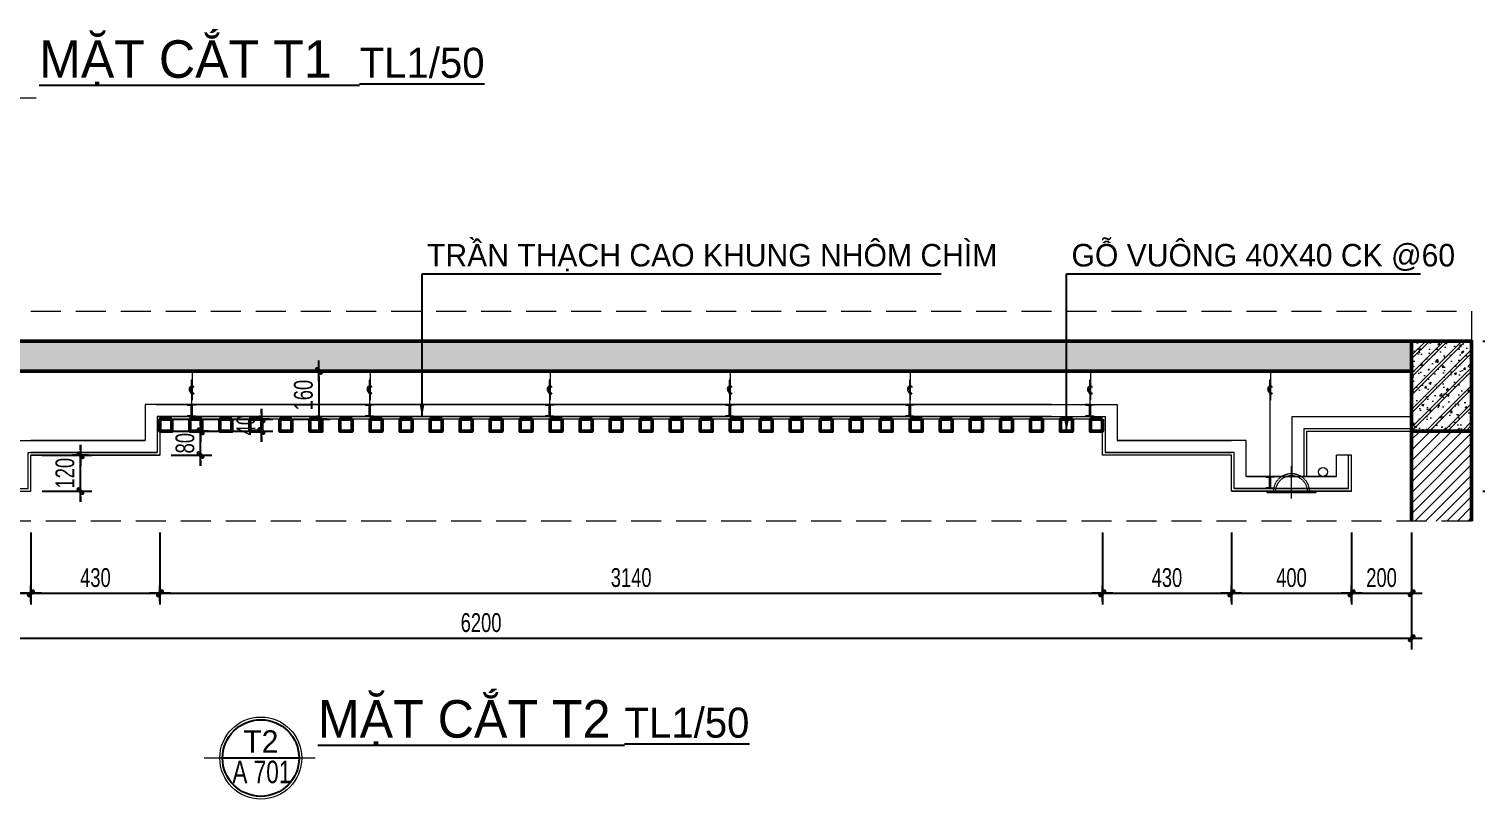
# Model space of a CAD drawing. Header units: inches. Extents: x 88947 to 296847, y 35049 to 161062.
# Drawn here: x 94825 to 99646, y 103358 to 105923 of the extents above; entities that cross this region are included whole.
import ezdxf
from ezdxf.enums import TextEntityAlignment as Align

# ---------------------------------------------------------------- set-up
doc = ezdxf.new("R2010")
doc.units = ezdxf.units.IN
doc.header["$MEASUREMENT"] = 0
doc.header["$PDMODE"] = 1
doc.linetypes.add('DASHED', pattern=[0.75, 0.5, -0.25])
doc.linetypes.add('HIDDEN2', pattern=[0.1875, 0.125, -0.0625])
for name, color, linetype, lineweight in [('A-Dims', 145, 'Continuous', 25), ('A-Text', 30, 'Continuous', 9), ('bhatch', 251, 'Continuous', 5), ('DIM', 7, 'Continuous', 25), ('funi', 33, 'Continuous', 5), ('HACTH', 8, 'Continuous', 5), ('HATCH', 8, 'Continuous', 5), ('KHUNG 2', 144, 'Continuous', 18), ('KY HIEU', 4, 'Continuous', 25), ('THAY', 3, 'Continuous', 18), ('thick', 31, 'Continuous', 25), ('TUONG', 4, 'Continuous', 50)]:
    doc.layers.add(name, color=color, linetype=linetype, lineweight=lineweight)
doc.layers.add('NHO', color=8, linetype='Continuous')
doc.layers.add('text', color=2, linetype='Continuous')
doc.styles.add('FRANKO', font='VFRANKO.TTF')
doc.styles.add('TAS-MTEXT', font='VAVOB.TTF', dxfattribs={"width": 0.75})
doc.styles.add('VNI-HELVE-CONDENSE', font='VNARIAL.TTF', dxfattribs={"width": 0.7})
doc.dimstyles.new('TAS-50', dxfattribs={"dimscale": 25, "dimtxt": 2.5, "dimasz": 0.7, "dimexe": 1.5, "dimexo": 1.5, "dimgap": 0.8, "dimtad": 1, "dimdec": 0, "dimzin": 3, "dimdsep": 46, "dimtxsty": 'VNI-HELVE-CONDENSE', "dimblk": 'TICK', "dimcen": 2.5, "dimclrt": 71, "dimazin": 2, "dimtfac": 0.75, "dimtdec": 0, "dimtix": 1, "dimtmove": 2, "dimatfit": 2, "dimldrblk": 'TICK123', "dimfxl": 1.5, "dimtolj": 1, "dimtzin": 0, "dimarcsym": 0})

# ---------------------------------------------------------------- blocks, each defined once
blk = doc.blocks.new('TICK')
at = {"layer": 'A-Dims', "color": 1}
for p, q in [((-2, 0), (2, 0)), ((0, 1.5), (0, -1.5))]:
    blk.add_line(p, q, dxfattribs=at)
at = {"layer": 'A-Dims', "color": 1, "const_width": 0.788}
blk.add_lwpolyline([(-0.33, -0.35), (0.38, 0.38)], dxfattribs=at)
at = {"layer": 'A-Dims', "color": 1, "const_width": 0.394}
for points in [[(0.24, 0.52, -0.414214), (0.52, 0.52, -1)], [(0.52, 0.52, -0.414214), (0.52, 0.24, -1)], [(-0.47, -0.21, 0.414214), (-0.47, -0.49, 1)], [(-0.47, -0.49, 0.414214), (-0.19, -0.49, 1)]]:
    blk.add_lwpolyline(points, format="xyb", dxfattribs=at)
blk = doc.blocks.new('*D3290')
at = {"layer": 'Defpoints', "color": 0}
for p in [(93231.5, 104283.3), (94831.7, 104283.3), (94831.7, 104043.4)]:
    blk.add_point(p, dxfattribs=at)
at = {"layer": 'DIM', "color": 0, "lineweight": -2}
for p, q in [((93231.5, 104245.8), (93231.5, 104005.9)), ((94831.7, 104245.8), (94831.7, 104005.9)), ((93249, 104043.4), (94814.2, 104043.4))]:
    blk.add_line(p, q, dxfattribs=at)
at = {"layer": 'DIM', "color": 0, "lineweight": -2, "xscale": 17.5, "yscale": 17.5, "zscale": 17.5, "rotation": 180}
blk.add_blockref('TICK', (93231.5, 104043.4), dxfattribs=at)
at = {"layer": 'DIM', "color": 0, "lineweight": -2, "xscale": 17.5, "yscale": 17.5, "zscale": 17.5}
blk.add_blockref('TICK', (94831.7, 104043.4), dxfattribs=at)
at = {"layer": 'DIM', "color": 71, "insert": (94031.6, 104095.3), "char_height": 62.5, "attachment_point": 5, "style": 'VNI-HELVE-CONDENSE'}
blk.add_mtext('\\A1;1600', dxfattribs=at)
blk = doc.blocks.new('TICK123')
at = {"layer": 'A-Dims', "color": 1}
blk.add_lwpolyline([(0.05, 0, 0, 0.84, 0), (-2.11, 0, 8.4, 8.4, 0)], format="xyseb", dxfattribs=at)
blk = doc.blocks.new('*D3273')
at = {"layer": 'Defpoints', "color": 0}
for p in [(94831.7, 104283.3), (95261.5, 104283.3), (95261.5, 104043.4)]:
    blk.add_point(p, dxfattribs=at)
at = {"layer": 'DIM', "color": 0, "lineweight": -2}
for p, q in [((94831.7, 104245.8), (94831.7, 104005.9)), ((95261.5, 104245.8), (95261.5, 104005.9)), ((94849.2, 104043.4), (95244, 104043.4))]:
    blk.add_line(p, q, dxfattribs=at)
at = {"layer": 'DIM', "color": 0, "lineweight": -2, "xscale": 17.5, "yscale": 17.5, "zscale": 17.5, "rotation": 180}
blk.add_blockref('TICK', (94831.7, 104043.4), dxfattribs=at)
at = {"layer": 'DIM', "color": 0, "lineweight": -2, "xscale": 17.5, "yscale": 17.5, "zscale": 17.5}
blk.add_blockref('TICK', (95261.5, 104043.4), dxfattribs=at)
at = {"layer": 'DIM', "color": 71, "insert": (95046.6, 104095.3), "char_height": 62.5, "attachment_point": 5, "style": 'VNI-HELVE-CONDENSE'}
blk.add_mtext('\\A1;430', dxfattribs=at)
blk = doc.blocks.new('*D3274')
at = {"layer": 'Defpoints', "color": 0}
for p in [(95261.5, 104283.3), (98401.5, 104283.3), (98401.5, 104043.4)]:
    blk.add_point(p, dxfattribs=at)
at = {"layer": 'DIM', "color": 0, "lineweight": -2}
for p, q in [((95261.5, 104245.8), (95261.5, 104005.9)), ((98401.5, 104245.8), (98401.5, 104005.9)), ((95279, 104043.4), (98384, 104043.4))]:
    blk.add_line(p, q, dxfattribs=at)
at = {"layer": 'DIM', "color": 0, "lineweight": -2, "xscale": 17.5, "yscale": 17.5, "zscale": 17.5, "rotation": 180}
blk.add_blockref('TICK', (95261.5, 104043.4), dxfattribs=at)
at = {"layer": 'DIM', "color": 0, "lineweight": -2, "xscale": 17.5, "yscale": 17.5, "zscale": 17.5}
blk.add_blockref('TICK', (98401.5, 104043.4), dxfattribs=at)
at = {"layer": 'DIM', "color": 71, "insert": (96831.5, 104095.3), "char_height": 62.5, "attachment_point": 5, "style": 'VNI-HELVE-CONDENSE'}
blk.add_mtext('\\A1;3140', dxfattribs=at)
blk = doc.blocks.new('*D3275')
at = {"layer": 'Defpoints', "color": 0}
for p in [(98401.5, 104283.3), (98831.5, 104283.3), (98831.5, 104043.4)]:
    blk.add_point(p, dxfattribs=at)
at = {"layer": 'DIM', "color": 0, "lineweight": -2}
for p, q in [((98401.5, 104245.8), (98401.5, 104005.9)), ((98831.5, 104245.8), (98831.5, 104005.9)), ((98419, 104043.4), (98814, 104043.4))]:
    blk.add_line(p, q, dxfattribs=at)
at = {"layer": 'DIM', "color": 0, "lineweight": -2, "xscale": 17.5, "yscale": 17.5, "zscale": 17.5, "rotation": 180}
blk.add_blockref('TICK', (98401.5, 104043.4), dxfattribs=at)
at = {"layer": 'DIM', "color": 0, "lineweight": -2, "xscale": 17.5, "yscale": 17.5, "zscale": 17.5}
blk.add_blockref('TICK', (98831.5, 104043.4), dxfattribs=at)
at = {"layer": 'DIM', "color": 71, "insert": (98616.5, 104095.3), "char_height": 62.5, "attachment_point": 5, "style": 'VNI-HELVE-CONDENSE'}
blk.add_mtext('\\A1;430', dxfattribs=at)
blk = doc.blocks.new('*D3276')
at = {"layer": 'Defpoints', "color": 0}
for p in [(98831.5, 104283.3), (99231.5, 104283.3), (99231.5, 104043.4)]:
    blk.add_point(p, dxfattribs=at)
at = {"layer": 'DIM', "color": 0, "lineweight": -2}
for p, q in [((98831.5, 104245.8), (98831.5, 104005.9)), ((99231.5, 104245.8), (99231.5, 104005.9)), ((98849, 104043.4), (99214, 104043.4))]:
    blk.add_line(p, q, dxfattribs=at)
at = {"layer": 'DIM', "color": 0, "lineweight": -2, "xscale": 17.5, "yscale": 17.5, "zscale": 17.5, "rotation": 180}
blk.add_blockref('TICK', (98831.5, 104043.4), dxfattribs=at)
at = {"layer": 'DIM', "color": 0, "lineweight": -2, "xscale": 17.5, "yscale": 17.5, "zscale": 17.5}
blk.add_blockref('TICK', (99231.5, 104043.4), dxfattribs=at)
at = {"layer": 'DIM', "color": 71, "insert": (99031.5, 104095.3), "char_height": 62.5, "attachment_point": 5, "style": 'VNI-HELVE-CONDENSE'}
blk.add_mtext('\\A1;400', dxfattribs=at)
blk = doc.blocks.new('*D3277')
at = {"layer": 'Defpoints', "color": 0}
for p in [(99231.5, 104283.3), (99431.5, 104283.3), (99431.5, 104043.4)]:
    blk.add_point(p, dxfattribs=at)
at = {"layer": 'DIM', "color": 0, "lineweight": -2}
for p, q in [((99231.5, 104245.8), (99231.5, 104005.9)), ((99431.5, 104245.8), (99431.5, 104005.9)), ((99249, 104043.4), (99414, 104043.4))]:
    blk.add_line(p, q, dxfattribs=at)
at = {"layer": 'DIM', "color": 0, "lineweight": -2, "xscale": 17.5, "yscale": 17.5, "zscale": 17.5, "rotation": 180}
blk.add_blockref('TICK', (99231.5, 104043.4), dxfattribs=at)
at = {"layer": 'DIM', "color": 0, "lineweight": -2, "xscale": 17.5, "yscale": 17.5, "zscale": 17.5}
blk.add_blockref('TICK', (99431.5, 104043.4), dxfattribs=at)
at = {"layer": 'DIM', "color": 71, "insert": (99331.5, 104095.3), "char_height": 62.5, "attachment_point": 5, "style": 'VNI-HELVE-CONDENSE'}
blk.add_mtext('\\A1;200', dxfattribs=at)
blk = doc.blocks.new('*D3278')
at = {"layer": 'Defpoints', "color": 0}
for p in [(93231.5, 104283.3), (99431.5, 104283.3), (99431.5, 103893.4)]:
    blk.add_point(p, dxfattribs=at)
at = {"layer": 'DIM', "color": 0, "lineweight": -2}
for p, q in [((93231.5, 104245.8), (93231.5, 103855.9)), ((99431.5, 104245.8), (99431.5, 103855.9)), ((93249, 103893.4), (99414, 103893.4))]:
    blk.add_line(p, q, dxfattribs=at)
at = {"layer": 'DIM', "color": 0, "lineweight": -2, "xscale": 17.5, "yscale": 17.5, "zscale": 17.5, "rotation": 180}
blk.add_blockref('TICK', (93231.5, 103893.4), dxfattribs=at)
at = {"layer": 'DIM', "color": 0, "lineweight": -2, "xscale": 17.5, "yscale": 17.5, "zscale": 17.5}
blk.add_blockref('TICK', (99431.5, 103893.4), dxfattribs=at)
at = {"layer": 'DIM', "color": 71, "insert": (96331.5, 103945.3), "char_height": 62.5, "attachment_point": 5, "style": 'VNI-HELVE-CONDENSE'}
blk.add_mtext('\\A1;6200', dxfattribs=at)
blk = doc.blocks.new('*D3241')
at = {"layer": 'Defpoints', "color": 0}
for p in [(94831.7, 104503.2), (94997.1, 104503.2), (94831.7, 104383.3)]:
    blk.add_point(p, dxfattribs=at)
at = {"layer": 'DIM', "color": 0, "lineweight": -2}
for p, q in [((94997.1, 104520.7), (94997.1, 104538.2)), ((94869.2, 104503.2), (95034.6, 104503.2)), ((94997.1, 104383.3), (94997.1, 104503.2)), ((94869.2, 104383.3), (95034.6, 104383.3)), ((94997.1, 104365.8), (94997.1, 104348.3))]:
    blk.add_line(p, q, dxfattribs=at)
at = {"layer": 'DIM', "color": 0, "lineweight": -2, "xscale": 17.5, "yscale": 17.5, "zscale": 17.5}
for p, rotation in [((94997.1, 104503.2), 270), ((94997.1, 104383.3), 90)]:
    blk.add_blockref('TICK', p, dxfattribs=dict(at, rotation=rotation))
at = {"layer": 'DIM', "color": 71, "insert": (94945.2, 104443.3), "char_height": 62.5, "attachment_point": 5, "rotation": 90, "style": 'VNI-HELVE-CONDENSE'}
blk.add_mtext('\\A1;120', dxfattribs=at)
blk = doc.blocks.new('*D3242')
at = {"layer": 'Defpoints', "color": 0}
for p in [(95261.7, 104583.2), (95397.1, 104583.2), (95261.7, 104503.2)]:
    blk.add_point(p, dxfattribs=at)
at = {"layer": 'DIM', "color": 0, "lineweight": -2}
for p, q in [((95299.2, 104583.2), (95434.6, 104583.2)), ((95397.1, 104600.7), (95397.1, 104618.2)), ((95397.1, 104503.2), (95397.1, 104583.2)), ((95299.2, 104503.2), (95434.6, 104503.2)), ((95397.1, 104485.7), (95397.1, 104468.2))]:
    blk.add_line(p, q, dxfattribs=at)
at = {"layer": 'DIM', "color": 0, "lineweight": -2, "xscale": 17.5, "yscale": 17.5, "zscale": 17.5}
for p, rotation in [((95397.1, 104583.2), 270), ((95397.1, 104503.2), 90)]:
    blk.add_blockref('TICK', p, dxfattribs=dict(at, rotation=rotation))
at = {"layer": 'DIM', "color": 71, "insert": (95345.2, 104543.2), "char_height": 62.5, "attachment_point": 5, "rotation": 90, "style": 'VNI-HELVE-CONDENSE'}
blk.add_mtext('\\A1;80', dxfattribs=at)
blk = doc.blocks.new('*D3243')
at = {"layer": 'Defpoints', "color": 0}
for p in [(95261.7, 104623.2), (95599.9, 104623.2), (95261.7, 104583.2)]:
    blk.add_point(p, dxfattribs=at)
at = {"layer": 'DIM', "color": 0, "lineweight": -2}
for p, q in [((95299.2, 104623.2), (95637.4, 104623.2)), ((95599.9, 104640.7), (95599.9, 104658.2)), ((95599.9, 104583.2), (95599.9, 104623.2)), ((95299.2, 104583.2), (95637.4, 104583.2)), ((95599.9, 104565.7), (95599.9, 104548.2))]:
    blk.add_line(p, q, dxfattribs=at)
at = {"layer": 'DIM', "color": 0, "lineweight": -2, "xscale": 17.5, "yscale": 17.5, "zscale": 17.5}
for p, rotation in [((95599.9, 104623.2), 270), ((95599.9, 104583.2), 90)]:
    blk.add_blockref('TICK', p, dxfattribs=dict(at, rotation=rotation))
at = {"layer": 'DIM', "color": 71, "insert": (95548.1, 104603.2), "char_height": 62.5, "attachment_point": 5, "rotation": 90, "style": 'VNI-HELVE-CONDENSE'}
blk.add_mtext('\\A1;40', dxfattribs=at)
blk = doc.blocks.new('*D3244')
at = {"layer": 'Defpoints', "color": 0}
for p in [(95626.2, 104783.3), (95626.2, 104623.2), (95791.5, 104623.2)]:
    blk.add_point(p, dxfattribs=at)
at = {"layer": 'DIM', "color": 0, "lineweight": -2}
for p, q in [((95663.7, 104783.3), (95829, 104783.3)), ((95791.5, 104765.8), (95791.5, 104640.7)), ((95663.7, 104623.2), (95829, 104623.2))]:
    blk.add_line(p, q, dxfattribs=at)
at = {"layer": 'DIM', "color": 0, "lineweight": -2, "xscale": 17.5, "yscale": 17.5, "zscale": 17.5}
for p, rotation in [((95791.5, 104783.3), 90), ((95791.5, 104623.2), 270)]:
    blk.add_blockref('TICK', p, dxfattribs=dict(at, rotation=rotation))
at = {"layer": 'DIM', "color": 71, "insert": (95739.7, 104703.3), "char_height": 62.5, "attachment_point": 5, "rotation": 90, "style": 'VNI-HELVE-CONDENSE'}
blk.add_mtext('\\A1;160', dxfattribs=at)
blk = doc.blocks.new('*D3245')
at = {"layer": 'Defpoints', "color": 0}
for p in [(99631.5, 104883.3), (99952.5, 104883.3), (99631.5, 104383.3)]:
    blk.add_point(p, dxfattribs=at)
at = {"layer": 'DIM', "color": 0, "lineweight": -2}
for p, q in [((99669, 104883.3), (99990, 104883.3)), ((99952.5, 104400.8), (99952.5, 104865.8)), ((99669, 104383.3), (99990, 104383.3))]:
    blk.add_line(p, q, dxfattribs=at)
at = {"layer": 'DIM', "color": 0, "lineweight": -2, "xscale": 17.5, "yscale": 17.5, "zscale": 17.5}
for p, rotation in [((99952.5, 104883.3), 90), ((99952.5, 104383.3), 270)]:
    blk.add_blockref('TICK', p, dxfattribs=dict(at, rotation=rotation))
at = {"layer": 'DIM', "color": 71, "insert": (99900.6, 104633.3), "char_height": 62.5, "attachment_point": 5, "rotation": 90, "style": 'VNI-HELVE-CONDENSE'}
blk.add_mtext('\\A1;500', dxfattribs=at)
blk = doc.blocks.new('den(matcat)')
at = {"layer": 'bhatch', "ltscale": 10}
for p, q in [((0, -1.23), (0, 6.5)), ((-4.25, 0.5), (4.25, 0.5)), ((3.75, 0.2), (-3.75, 0.2))]:
    blk.add_line(p, q, dxfattribs=at)
at = {"layer": 'bhatch', "linetype": 'HIDDEN2', "ltscale": 0.7}
blk.add_lwpolyline([(4.25, 0.5), (5.75, 0.5), (5.75, 0.2), (3.75, 0.2), (3.75, 0.5, 1), (-3.75, 0.5), (-3.75, 0.2), (-5.75, 0.2), (-5.75, 0.5), (-4.25, 0.5, -1)], format="xyb", close=True, dxfattribs=at)
at = {"layer": 'thick', "ltscale": 10}
blk.add_lwpolyline([(-4.25, 0.5), (-5.75, 0.5), (-5.75, 0.2), (5.75, 0.2), (5.75, 0.5), (4.25, 0.5)], dxfattribs=at)

msp = doc.modelspace()

# ---------------------------------------------------------------- hatches: boundary and pattern name
at = {"layer": 'HACTH'}
h = msp.add_hatch(dxfattribs=at)
h.set_pattern_fill('CHAU-01', color=256, scale=10, style=0, pattern_type=2)
h.set_pattern_definition([(50, (94631.49, 104783.254), (71.726, -6.2752), [7.5, -82.5]), (355, (94631.49, 104783.254), (-13.8751, 75.2192), [6, -66]), (100.4514, (94637.47, 104782.73), (57.8509, 68.944), [6.374, -70.1142]), (46.1842, (94631.49, 104803.25), (106.7241, -16.5519), [11.25, -123.75]), (96.6356, (94640.38, 104801.87), (93.4663, 97.4118), [9.561, -105.1713]), (351.1842, (94631.49, 104803.25), (93.4662, 97.4119), [9, -99]), (21, (94641.49, 104798.254), (59.6907, -40.2619), [7.5, -82.5]), (326, (94641.49, 104798.254), (24.3315, 72.515), [6, -66]), (71.4514, (94646.464, 104794.9), (84.0223, 32.253), [6.374, -70.1142]), (37.5, (94631.49, 104783.254), (1.21599, 33.28939), [0, -65.2, 0, -67, 0, -66.25]), (7.5, (94631.49, 104783.254), (26.30695, 39.44117), [0, -38.2, 0, -63.7, 0, -25.25]), (327.5, (94609.19, 104783.254), (53.38224, -2.25549), [0, -25, 0, -78, 0, -103.5]), (317.5, (94599.19, 104783.254), (58.3186, 10.0105), [0, -32.5, 0, -51.8, 0, -73.5]), (45, (94631.49, 104783.254), (-30.05204, 30.05204), []), (45, (94631.49, 104795.504), (-30.05204, 30.05204), [])])
h.paths.add_polyline_path([(99431.5, 104883.3), (94631.5, 104883.3), (94631.5, 104783.3), (99431.5, 104783.3)])
h = msp.add_hatch(dxfattribs=at)
h.set_pattern_fill('CHAU-01', color=256, scale=10, style=0, pattern_type=2)
h.set_pattern_definition([(50, (99431.49, 104583.254), (71.726, -6.275), [7.5, -82.5]), (355, (99431.49, 104583.254), (-13.875, 75.219), [6, -66]), (100.451, (99437.47, 104582.73), (57.851, 68.944), [6.374, -70.114]), (46.184, (99431.49, 104603.25), (106.724, -16.552), [11.25, -123.75]), (96.636, (99440.38, 104601.87), (93.466, 97.412), [9.56, -105.17]), (351.184, (99431.49, 104603.25), (93.466, 97.412), [9, -99]), (21, (99441.49, 104598.254), (59.691, -40.262), [7.5, -82.5]), (326, (99441.49, 104598.254), (24.332, 72.515), [6, -66]), (71.451, (99446.464, 104594.9), (84.022, 32.253), [6.374, -70.114]), (37.5, (99431.49, 104583.254), (1.216, 33.2894), [0, -65.2, 0, -67, 0, -66.25]), (7.5, (99431.49, 104583.254), (26.307, 39.441), [0, -38.2, 0, -63.7, 0, -25.25]), (327.5, (99409.19, 104583.254), (53.3822, -2.2555), [0, -25, 0, -78, 0, -103.5]), (317.5, (99399.19, 104583.254), (58.3186, 10.0105), [0, -32.5, 0, -51.8, 0, -73.5]), (45, (99431.49, 104583.254), (-30.052, 30.052), []), (45, (99431.49, 104595.504), (-30.052, 30.052), [])])
h.paths.add_polyline_path([(99631.5, 104883.3), (99431.5, 104883.3), (99431.5, 104583.3), (99631.5, 104583.3)])
h = msp.add_hatch(dxfattribs=at)
h.set_pattern_fill('ANSI31', color=256, scale=200, style=0)
h.set_pattern_definition([(45, (99431.49, 103883.254), (-17.6777, 17.6777), [])])
h.paths.add_polyline_path([(99431.5, 104283.3), (99631.5, 104283.3), (99631.5, 104583.3), (99431.5, 104583.3)])

# ---------------------------------------------------------------- linework, layer by layer
at = {"layer": 'HATCH'}
for p, q in [((95370, 104731.6), (95370, 104783.3)), ((95962.7, 104731.6), (95962.7, 104783.3)), ((96562.7, 104731.6), (96562.7, 104783.3)), ((97162.7, 104731.6), (97162.7, 104783.3)), ((97762.7, 104731.6), (97762.7, 104783.3)), ((98362.7, 104731.6), (98362.7, 104783.3)), ((98962.7, 104731.6), (98962.7, 104783.3)), ((95366.9, 104755.5), (95366.9, 104634.1)), ((95366.9, 104731), (95366.9, 104753)), ((95366.9, 104710.2), (95366.9, 104728.7)), ((95370, 104709.4), (95370, 104729.6)), ((95372.5, 104734.2), (95374.6, 104729.9)), ((95959.6, 104755.5), (95959.6, 104634.1)), ((95959.6, 104731), (95959.6, 104753)), ((95959.6, 104710.2), (95959.6, 104728.7)), ((95962.7, 104709.4), (95962.7, 104729.6)), ((95965.2, 104734.2), (95967.3, 104729.9)), ((96559.6, 104755.5), (96559.6, 104634.1)), ((96559.6, 104731), (96559.6, 104753)), ((96559.6, 104710.2), (96559.6, 104728.7)), ((96562.7, 104709.4), (96562.7, 104729.6)), ((96565.2, 104734.2), (96567.3, 104729.9)), ((97159.6, 104755.5), (97159.6, 104634.1)), ((97159.6, 104731), (97159.6, 104753)), ((97159.6, 104710.2), (97159.6, 104728.7)), ((97162.7, 104709.4), (97162.7, 104729.6)), ((97165.2, 104734.2), (97167.3, 104729.9)), ((97759.6, 104755.5), (97759.6, 104634.1)), ((97759.6, 104731), (97759.6, 104753)), ((97759.6, 104710.2), (97759.6, 104728.7)), ((97762.7, 104709.4), (97762.7, 104729.6)), ((97765.2, 104734.2), (97767.3, 104729.9)), ((98359.6, 104755.5), (98359.6, 104634.1)), ((98359.6, 104731), (98359.6, 104753)), ((98359.6, 104710.2), (98359.6, 104728.7)), ((98362.7, 104709.4), (98362.7, 104729.6)), ((98365.2, 104734.2), (98367.3, 104729.9)), ((98959.6, 104755.5), (98959.6, 104394.1)), ((98959.6, 104731), (98959.6, 104753)), ((98959.6, 104710.2), (98959.6, 104728.7)), ((98962.7, 104709.4), (98962.7, 104729.6)), ((98965.2, 104734.2), (98967.3, 104729.9)), ((95370, 104686.2), (95370, 104707.8)), ((95372.1, 104711.8), (95374.2, 104707.5)), ((95962.7, 104686.2), (95962.7, 104707.8)), ((95964.8, 104711.8), (95966.9, 104707.5)), ((96562.7, 104686.2), (96562.7, 104707.8)), ((96564.8, 104711.8), (96566.9, 104707.5)), ((97162.7, 104686.2), (97162.7, 104707.8)), ((97164.8, 104711.8), (97166.9, 104707.5)), ((97762.7, 104686.2), (97762.7, 104707.8)), ((97764.8, 104711.8), (97766.9, 104707.5)), ((98362.7, 104686.2), (98362.7, 104707.8)), ((98364.8, 104711.8), (98366.9, 104707.5)), ((98962.7, 104686.2), (98962.7, 104707.8)), ((98964.8, 104711.8), (98966.9, 104707.5))]:
    msp.add_line(p, q, dxfattribs=at)
for points in [[(98231.5, 104672.2), (95212.5, 104672.2), (95212.5, 104552.2), (94831.7, 104552.2)], [(95249.5, 104672.2), (98450.5, 104672.2), (98450.5, 104552.2), (98831.5, 104552.2)], [(98231.5, 104632.2), (95252.5, 104632.2), (95252.5, 104512.2), (94831.7, 104512.2)], [(95252.5, 104632.2), (98410.5, 104632.2), (98410.5, 104512.2), (98831.5, 104512.2)], [(99033.5, 104432.3), (99033.5, 104632.3), (99431.5, 104632.3)], [(99073.5, 104432.3), (99073.5, 104592.3), (99431.5, 104592.3)], [(93231.5, 104432.3), (94782.7, 104432.3), (94782.7, 104552.2), (95212.5, 104552.2)], [(99181.5, 104432.3), (98880.5, 104432.3), (98880.5, 104552.2), (98450.5, 104552.2)], [(93231.5, 104392.3), (94822.7, 104392.3), (94822.7, 104512.2), (95252.5, 104512.2)], [(99221.5, 104392.3), (98840.5, 104392.3), (98840.5, 104512.2), (98410.5, 104512.2)], [(98841.5, 104392.3), (99221.5, 104392.3), (99221.5, 104503.2)], [(98881.5, 104432.3), (99181.5, 104432.3), (99181.5, 104503.2)], [(99231.5, 104503.2), (99181.5, 104503.2)]]:
    msp.add_lwpolyline(points, dxfattribs=at)
for points in [[(95366.4, 104672.2), (95351.9, 104672.2), (95353.9, 104670.2), (95364.4, 104670.2), (95364.4, 104634.2), (95353.9, 104634.2), (95351.9, 104632.2), (95366.4, 104632.2)], [(95367.4, 104672.2), (95381.9, 104672.2), (95379.9, 104670.2), (95369.4, 104670.2), (95369.4, 104634.2), (95379.9, 104634.2), (95381.9, 104632.2), (95367.4, 104632.2)], [(95959.1, 104672.2), (95944.6, 104672.2), (95946.6, 104670.2), (95957.1, 104670.2), (95957.1, 104634.2), (95946.6, 104634.2), (95944.6, 104632.2), (95959.1, 104632.2)], [(95960.1, 104672.2), (95974.6, 104672.2), (95972.6, 104670.2), (95962.1, 104670.2), (95962.1, 104634.2), (95972.6, 104634.2), (95974.6, 104632.2), (95960.1, 104632.2)], [(96559.1, 104672.2), (96544.6, 104672.2), (96546.6, 104670.2), (96557.1, 104670.2), (96557.1, 104634.2), (96546.6, 104634.2), (96544.6, 104632.2), (96559.1, 104632.2)], [(96560.1, 104672.2), (96574.6, 104672.2), (96572.6, 104670.2), (96562.1, 104670.2), (96562.1, 104634.2), (96572.6, 104634.2), (96574.6, 104632.2), (96560.1, 104632.2)], [(97159.1, 104672.2), (97144.6, 104672.2), (97146.6, 104670.2), (97157.1, 104670.2), (97157.1, 104634.2), (97146.6, 104634.2), (97144.6, 104632.2), (97159.1, 104632.2)], [(97160.1, 104672.2), (97174.6, 104672.2), (97172.6, 104670.2), (97162.1, 104670.2), (97162.1, 104634.2), (97172.6, 104634.2), (97174.6, 104632.2), (97160.1, 104632.2)], [(97759.1, 104672.2), (97744.6, 104672.2), (97746.6, 104670.2), (97757.1, 104670.2), (97757.1, 104634.2), (97746.6, 104634.2), (97744.6, 104632.2), (97759.1, 104632.2)], [(97760.1, 104672.2), (97774.6, 104672.2), (97772.6, 104670.2), (97762.1, 104670.2), (97762.1, 104634.2), (97772.6, 104634.2), (97774.6, 104632.2), (97760.1, 104632.2)], [(98359.1, 104672.2), (98344.6, 104672.2), (98346.6, 104670.2), (98357.1, 104670.2), (98357.1, 104634.2), (98346.6, 104634.2), (98344.6, 104632.2), (98359.1, 104632.2)], [(98360.1, 104672.2), (98374.6, 104672.2), (98372.6, 104670.2), (98362.1, 104670.2), (98362.1, 104634.2), (98372.6, 104634.2), (98374.6, 104632.2), (98360.1, 104632.2)], [(98959.1, 104432.3), (98944.6, 104432.3), (98946.6, 104430.3), (98957.1, 104430.3), (98957.1, 104394.3), (98946.6, 104394.3), (98944.6, 104392.3), (98959.1, 104392.3)], [(98960.1, 104432.3), (98974.6, 104432.3), (98972.6, 104430.3), (98962.1, 104430.3), (98962.1, 104394.3), (98972.6, 104394.3), (98974.6, 104392.3), (98960.1, 104392.3)]]:
    msp.add_lwpolyline(points, close=True, dxfattribs=at)
for centre in [(95370.4, 104723), (95372.5, 104718.7), (95963.1, 104723), (95965.2, 104718.7), (96563.1, 104723), (96565.2, 104718.7), (97163.1, 104723), (97165.2, 104718.7), (97763.1, 104723), (97765.2, 104718.7), (98363.1, 104723), (98365.2, 104718.7), (98963.1, 104723), (98965.2, 104718.7)]:
    msp.add_arc(centre, 11.4, 79.2898, 278.6516, dxfattribs=at)
for centre, start_param, end_param in [((95366.9, 104731.4), 1.570796326806104, 7.85398163398569), ((95370.1, 104732), 1.570796326805798, 7.853981633985384), ((95959.7, 104731.4), 1.570796326806104, 7.85398163398569), ((95962.9, 104732), 1.570796326805798, 7.853981633985384), ((96559.7, 104731.4), 1.570796326806104, 7.85398163398569), ((96562.9, 104732), 1.570796326805798, 7.853981633985384), ((97159.7, 104731.4), 1.570796326806104, 7.85398163398569), ((97162.9, 104732), 1.570796326805798, 7.853981633985384), ((97759.7, 104731.4), 1.570796326806104, 7.85398163398569), ((97762.9, 104732), 1.570796326805798, 7.853981633985384), ((98359.7, 104731.4), 1.570796326806104, 7.85398163398569), ((98362.9, 104732), 1.570796326805798, 7.853981633985384), ((98959.7, 104731.4), 1.570796326806104, 7.85398163398569), ((98962.9, 104732), 1.570796326805798, 7.853981633985384)]:
    msp.add_ellipse(centre, major_axis=(0.75, 0.307), ratio=0.439393, start_param=start_param, end_param=end_param, dxfattribs=at)
for centre in [(95366.9, 104710.5), (95369.8, 104709.8), (95959.7, 104710.5), (95962.6, 104709.8), (96559.7, 104710.5), (96562.6, 104709.8), (97159.7, 104710.5), (97162.6, 104709.8), (97759.7, 104710.5), (97762.6, 104709.8), (98359.7, 104710.5), (98362.6, 104709.8), (98959.7, 104710.5), (98962.6, 104709.8)]:
    msp.add_ellipse(centre, major_axis=(-0.771, 0.337), ratio=0.366384, dxfattribs=at)
at = {"layer": 'KHUNG 2', "linetype": 'DASHED', "ltscale": 200}
msp.add_lwpolyline([(93031.5, 104983.3), (99631.5, 104983.3), (99631.5, 104283.3), (93031.5, 104283.3)], close=True, dxfattribs=at)
at = {"layer": 'KY HIEU'}
msp.add_line((95725.2, 103494.6), (95470.2, 103494.6), dxfattribs=at)
at = {"layer": 'KY HIEU', "const_width": 2.75}
msp.add_lwpolyline([(95470.3, 103494.6, 1), (95725.1, 103494.6, 1)], format="xyb", close=True, dxfattribs=at)
at = {"layer": 'NHO'}
msp.add_circle((95597.7, 103494.6), 127.5, dxfattribs=at)
at = {"layer": 'THAY', "color": 8}
for points in [[(94849.5, 105692.2), (94479.9, 105692.2)], [(95778.4, 103494.6), (95408.7, 103494.6)]]:
    msp.add_lwpolyline(points, dxfattribs=at)
at = {"layer": 'THAY'}
for points in [[(99231.5, 104383.3), (98831.5, 104383.3), (98831.5, 104503.2), (98401.5, 104503.2), (98401.5, 104623.2), (95261.5, 104623.2), (95261.5, 104503.2), (94831.7, 104503.2)], [(99082.5, 104432.3), (99082.5, 104432.3), (99082.5, 104583.3), (99431.5, 104583.3)], [(93231.5, 104383.3), (94831.7, 104383.3), (94831.7, 104503.2), (95261.5, 104503.2)], [(98831.5, 104383.3), (99231.5, 104383.3), (99231.5, 104503.2)]]:
    msp.add_lwpolyline(points, dxfattribs=at)
msp.add_circle((99136.1, 104447.3), 15, dxfattribs=at)
at = {"layer": 'THAY', "color": 8}
msp.add_circle((95597.7, 103494.6), 136.6, dxfattribs=at)
at = {"layer": 'TUONG'}
for points in [[(94631.5, 104783.3), (99431.5, 104783.3), (99431.5, 104883.3), (93231.5, 104883.3), (93231.5, 104783.3), (94431.5, 104783.3)], [(99631.5, 104283.3), (99631.5, 104583.3), (99431.5, 104583.3), (99431.5, 104283.3)]]:
    msp.add_lwpolyline(points, dxfattribs=at)
for points in [[(99631.5, 104583.3), (99431.5, 104583.3), (99431.5, 104883.3), (99631.5, 104883.3)], [(95301.5, 104623.2), (95301.5, 104583.2), (95261.5, 104583.2), (95261.5, 104623.2)], [(95401.5, 104623.2), (95401.5, 104583.2), (95361.5, 104583.2), (95361.5, 104623.2)], [(95501.5, 104623.2), (95501.5, 104583.2), (95461.5, 104583.2), (95461.5, 104623.2)], [(95601.5, 104623.2), (95601.5, 104583.2), (95561.5, 104583.2), (95561.5, 104623.2)], [(95701.5, 104623.2), (95701.5, 104583.2), (95661.5, 104583.2), (95661.5, 104623.2)], [(95801.5, 104623.2), (95801.5, 104583.2), (95761.5, 104583.2), (95761.5, 104623.2)], [(95901.5, 104623.2), (95901.5, 104583.2), (95861.5, 104583.2), (95861.5, 104623.2)], [(96001.5, 104623.2), (96001.5, 104583.2), (95961.5, 104583.2), (95961.5, 104623.2)], [(96101.5, 104623.2), (96101.5, 104583.2), (96061.5, 104583.2), (96061.5, 104623.2)], [(96201.5, 104623.2), (96201.5, 104583.2), (96161.5, 104583.2), (96161.5, 104623.2)], [(96301.5, 104623.2), (96301.5, 104583.2), (96261.5, 104583.2), (96261.5, 104623.2)], [(96401.5, 104623.2), (96401.5, 104583.2), (96361.5, 104583.2), (96361.5, 104623.2)], [(96501.5, 104623.2), (96501.5, 104583.2), (96461.5, 104583.2), (96461.5, 104623.2)], [(96601.5, 104623.2), (96601.5, 104583.2), (96561.5, 104583.2), (96561.5, 104623.2)], [(96701.5, 104623.2), (96701.5, 104583.2), (96661.5, 104583.2), (96661.5, 104623.2)], [(96801.5, 104623.2), (96801.5, 104583.2), (96761.5, 104583.2), (96761.5, 104623.2)], [(96901.5, 104623.2), (96901.5, 104583.2), (96861.5, 104583.2), (96861.5, 104623.2)], [(97001.5, 104623.2), (97001.5, 104583.2), (96961.5, 104583.2), (96961.5, 104623.2)], [(97101.5, 104623.2), (97101.5, 104583.2), (97061.5, 104583.2), (97061.5, 104623.2)], [(97201.5, 104623.2), (97201.5, 104583.2), (97161.5, 104583.2), (97161.5, 104623.2)], [(97301.5, 104623.2), (97301.5, 104583.2), (97261.5, 104583.2), (97261.5, 104623.2)], [(97401.5, 104623.2), (97401.5, 104583.2), (97361.5, 104583.2), (97361.5, 104623.2)], [(97501.5, 104623.2), (97501.5, 104583.2), (97461.5, 104583.2), (97461.5, 104623.2)], [(97601.5, 104623.2), (97601.5, 104583.2), (97561.5, 104583.2), (97561.5, 104623.2)], [(97701.5, 104623.2), (97701.5, 104583.2), (97661.5, 104583.2), (97661.5, 104623.2)], [(97801.5, 104623.2), (97801.5, 104583.2), (97761.5, 104583.2), (97761.5, 104623.2)], [(97901.5, 104623.2), (97901.5, 104583.2), (97861.5, 104583.2), (97861.5, 104623.2)], [(98001.5, 104623.2), (98001.5, 104583.2), (97961.5, 104583.2), (97961.5, 104623.2)], [(98101.5, 104623.2), (98101.5, 104583.2), (98061.5, 104583.2), (98061.5, 104623.2)], [(98201.5, 104623.2), (98201.5, 104583.2), (98161.5, 104583.2), (98161.5, 104623.2)], [(98301.5, 104623.2), (98301.5, 104583.2), (98261.5, 104583.2), (98261.5, 104623.2)], [(98401.5, 104623.2), (98401.5, 104583.2), (98361.5, 104583.2), (98361.5, 104623.2)]]:
    msp.add_lwpolyline(points, close=True, dxfattribs=at)

# ---------------------------------------------------------------- block references
at = {"layer": 'funi', "xscale": -13.91308696940541, "yscale": 13.91308696940541, "zscale": 13.91308696941127}
msp.add_blockref('den(matcat)', (99031.5, 104376.3), dxfattribs=at)

# ---------------------------------------------------------------- texts
at = {"layer": 'A-Text', "style": 'FRANKO'}
for s, p in [('TRAÀN THAÏCH CAO KHUNG NHOÂM CHÌM', (96151.4, 105131.8)), ('GOÃ VUOÂNG 40X40 CK @60', (98298.6, 105131.8))]:
    msp.add_text(s, height=75, dxfattribs=at).set_placement(p)
at = {"layer": 'text', "style": 'FRANKO'}
msp.add_text('T2', height=75, dxfattribs=at).set_placement((95597.9, 103512.1), align=Align.CENTER)
at = {"layer": 'text', "style": 'TAS-MTEXT', "width": 0.75}
msp.add_text('A 701', height=75, dxfattribs=at).set_placement((95601.1, 103410.8), align=Align.CENTER)
at = {"layer": 'text', "char_height": 125, "width": 4063.495, "attachment_point": 1, "style": 'FRANKO'}
for s, insert in [('{\\LMAËT CAÉT T1  \\H0.8x;TL1/50}', (94858.9, 105885.1)), ('{\\LMAËT CAÉT T2 \\H0.8x;TL1/50}', (95787.7, 103687.5))]:
    msp.add_mtext(s, dxfattribs=dict(at, insert=insert))

# ---------------------------------------------------------------- dimensions: what is measured, and where the dimension line sits
at = {"layer": 'DIM'}
for base, p1, p2, picture, middle in [((99952.5, 104883.3), (99631.5, 104383.3), (99631.5, 104883.3), '*D3245', (99900.6, 104633.3)), ((95791.5, 104623.2), (95626.2, 104783.3), (95626.2, 104623.2), '*D3244', (95739.7, 104703.3)), ((95599.9, 104623.2), (95261.7, 104583.2), (95261.7, 104623.2), '*D3243', (95548.1, 104603.2)), ((95397.1, 104583.2), (95261.7, 104503.2), (95261.7, 104583.2), '*D3242', (95345.2, 104543.2)), ((94997.1, 104503.2), (94831.7, 104383.3), (94831.7, 104503.2), '*D3241', (94945.2, 104443.3))]:
    dim = msp.add_linear_dim(base=base, p1=p1, p2=p2, angle=90, dimstyle='TAS-50', dxfattribs=at)
    dim.commit()
    dim.dimension.update_dxf_attribs({"geometry": picture, "text_midpoint": middle})
for base, p1, p2, picture, middle in [((94831.7, 104043.4), (93231.5, 104283.3), (94831.7, 104283.3), '*D3290', (94031.6, 104095.3)), ((99431.5, 103893.4), (93231.5, 104283.3), (99431.5, 104283.3), '*D3278', (96331.5, 103945.3)), ((95261.5, 104043.4), (94831.7, 104283.3), (95261.5, 104283.3), '*D3273', (95046.6, 104095.3)), ((98401.5, 104043.4), (95261.5, 104283.3), (98401.5, 104283.3), '*D3274', (96831.5, 104095.3)), ((98831.5, 104043.4), (98401.5, 104283.3), (98831.5, 104283.3), '*D3275', (98616.5, 104095.3)), ((99231.5, 104043.4), (98831.5, 104283.3), (99231.5, 104283.3), '*D3276', (99031.5, 104095.3)), ((99431.5, 104043.4), (99231.5, 104283.3), (99431.5, 104283.3), '*D3277', (99331.5, 104095.3))]:
    dim = msp.add_linear_dim(base=base, p1=p1, p2=p2, dimstyle='TAS-50', dxfattribs=at)
    dim.commit()
    dim.dimension.update_dxf_attribs({"geometry": picture, "text_midpoint": middle})

# ---------------------------------------------------------------- leaders
at = {"layer": 'HACTH'}
for points in [[(96134.8, 104632.2), (96134.8, 105107.6), (97863.9, 105107.6)], [(98282, 104583.2), (98282, 105107.6), (99461.1, 105107.6)]]:
    msp.add_leader(points, dimstyle='TAS-50', override={"dimtad": 0}, dxfattribs=at)

doc.saveas('drawing.dxf')
